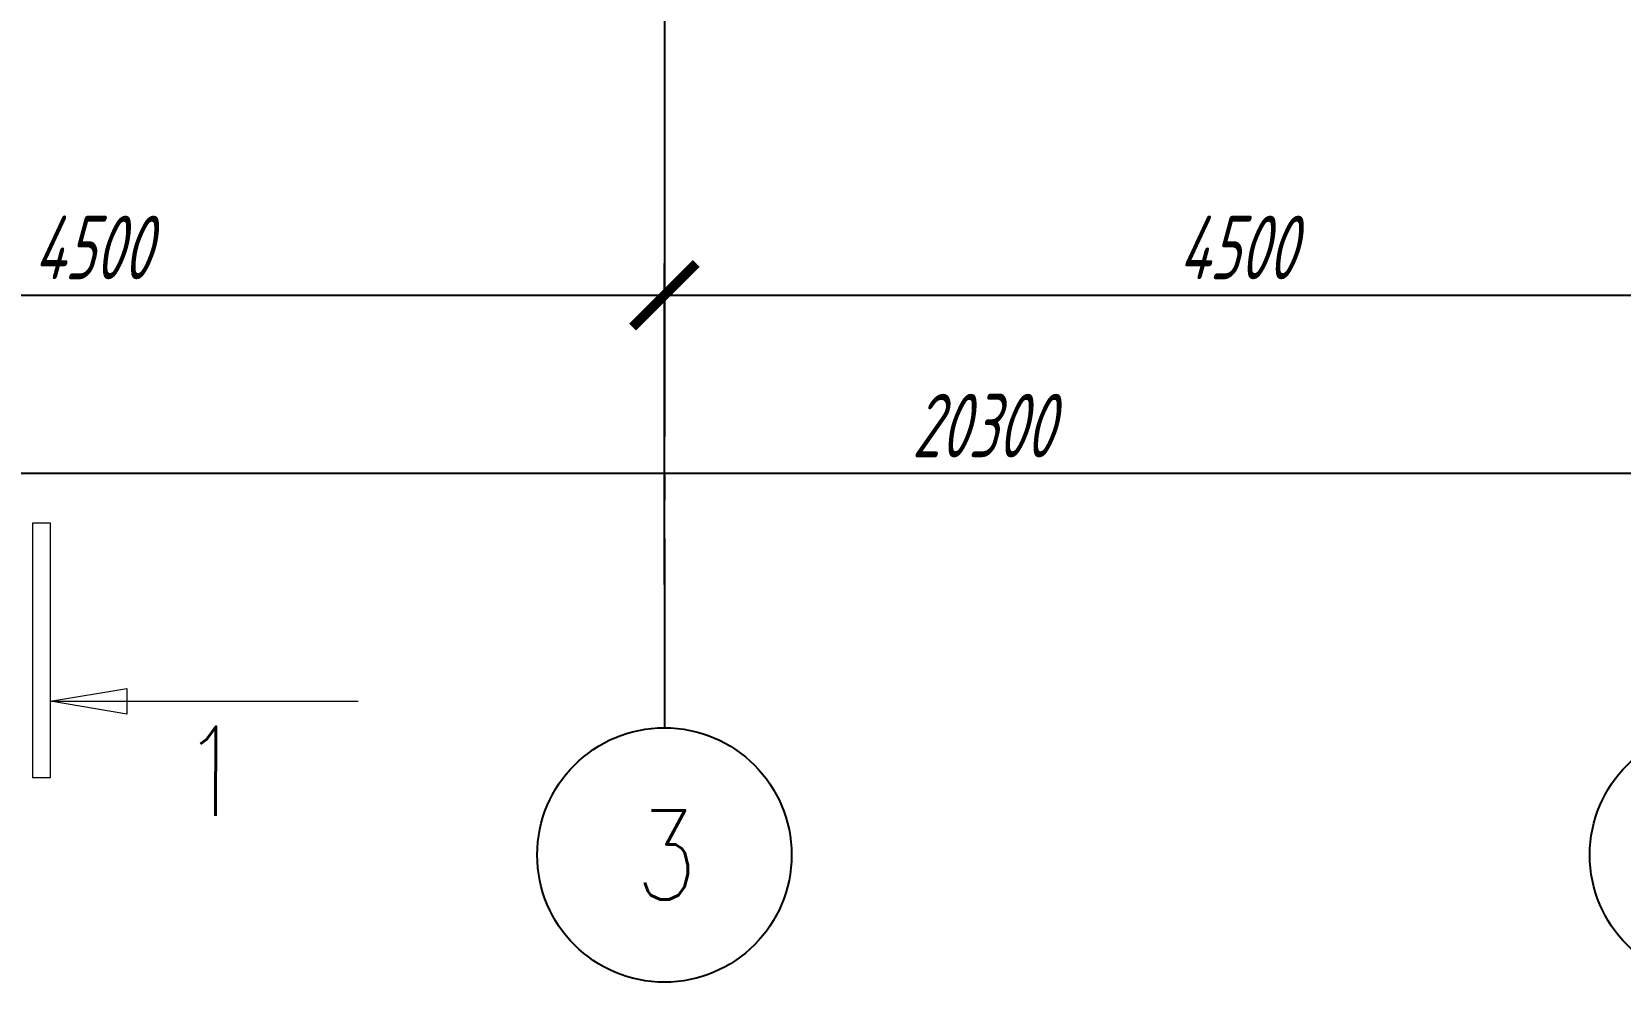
# Model space of a CAD drawing. Header units: inches. Extents: x -19662 to 10260, y -11808 to 5048.
# Drawn here: x -7238 to -993, y -11808 to -8073 of the extents above; entities that cross this region are included whole.
import ezdxf

# ---------------------------------------------------------------- set-up
doc = ezdxf.new("R2010")
doc.units = ezdxf.units.IN
doc.header["$MEASUREMENT"] = 0
doc.linetypes.add('CONTI', pattern=[0])
doc.linetypes.add('GOST2.303 5', pattern=[24, 20, -1.5, 1, -1.5])
doc.layers.add('axis_dim', color=40, linetype='CONTI')
doc.layers.add('mark', color=4, linetype='Continuous', lineweight=15)
doc.styles.add('GOST 2.304', font='CS_Gost2304.shx', dxfattribs={"width": 0.8, "oblique": 15})
doc.dimstyles.new('СПДС', dxfattribs={"dimscale": 100, "dimtxt": 2.5, "dimasz": 2.5, "dimexe": 1.25, "dimexo": 0.625, "dimtad": 1, "dimdec": 0, "dimtxsty": 'GOST 2.304', "dimblk": 'ARCHTICK', "dimblk1": 'ARCHTICK', "dimblk2": 'ARCHTICK', "dimcen": 2.5, "dimdle": 2, "dimadec": 0, "dimazin": 2, "dimtfac": 0.75, "dimtdec": 4, "dimtmove": 1, "dimatfit": 3, "dimfxl": 1, "dimtolj": 1, "dimarcsym": 1})

# ---------------------------------------------------------------- blocks, each defined once
blk = doc.blocks.new('_ArchTick')
at = {"color": 0, "linetype": 'ByBlock', "const_width": 0.15}
blk.add_lwpolyline([(-0.5, -0.5), (0.5, 0.5)], dxfattribs=at)
blk = doc.blocks.new('*D42')
at = {"layer": 'axis_dim', "color": 0, "linetype": 'Continuous', "lineweight": -2, "ltscale": 100, "transparency": 16777216}
for p, q in [((-13650.6, -10245.4), (-13650.6, -9682.9)), ((6649.8, -10072.3), (6649.8, -9682.9)), ((-13850.6, -9807.9), (6849.8, -9807.9))]:
    blk.add_line(p, q, dxfattribs=at)
at = {"layer": 'Defpoints', "color": 0, "linetype": 'Continuous', "ltscale": 100, "transparency": 16777216}
for p in [(6649.8, -9807.9), (6649.8, -10134.8), (-13650.6, -10307.9)]:
    blk.add_point(p, dxfattribs=at)
at = {"layer": 'axis_dim', "color": 0, "linetype": 'Continuous', "lineweight": -2, "ltscale": 100, "transparency": 16777216, "xscale": 250, "yscale": 250, "zscale": 250, "rotation": 180}
blk.add_blockref('_ArchTick', (-13650.6, -9807.9), dxfattribs=at)
at = {"layer": 'axis_dim', "color": 0, "linetype": 'Continuous', "lineweight": -2, "ltscale": 100, "transparency": 16777216, "xscale": 250, "yscale": 250, "zscale": 250}
blk.add_blockref('_ArchTick', (6649.8, -9807.9), dxfattribs=at)
at = {"layer": 'axis_dim', "color": 0, "linetype": 'Continuous', "lineweight": -3, "ltscale": 100, "transparency": 16777216, "insert": (-3500.4, -9620.4), "char_height": 250, "attachment_point": 5, "style": 'GOST 2.304'}
blk.add_mtext('\\A1;20300', dxfattribs=at)
blk = doc.blocks.new('*D44')
at = {"layer": 'axis_dim', "color": 0, "linetype": 'Continuous', "lineweight": -2, "ltscale": 100, "transparency": 16777216}
for p, q in [((-9250.6, -10245.4), (-9250.6, -8982.9)), ((-4750.6, -10245.4), (-4750.6, -8982.9)), ((-9450.6, -9107.9), (-4550.6, -9107.9))]:
    blk.add_line(p, q, dxfattribs=at)
at = {"layer": 'Defpoints', "color": 0, "linetype": 'Continuous', "ltscale": 100, "transparency": 16777216}
for p in [(-4750.6, -9107.9), (-9250.6, -10307.9), (-4750.6, -10307.9)]:
    blk.add_point(p, dxfattribs=at)
at = {"layer": 'axis_dim', "color": 0, "linetype": 'Continuous', "lineweight": -2, "ltscale": 100, "transparency": 16777216, "xscale": 250, "yscale": 250, "zscale": 250, "rotation": 180}
blk.add_blockref('_ArchTick', (-9250.6, -9107.9), dxfattribs=at)
at = {"layer": 'axis_dim', "color": 0, "linetype": 'Continuous', "lineweight": -2, "ltscale": 100, "transparency": 16777216, "xscale": 250, "yscale": 250, "zscale": 250}
blk.add_blockref('_ArchTick', (-4750.6, -9107.9), dxfattribs=at)
at = {"layer": 'axis_dim', "color": 0, "linetype": 'Continuous', "lineweight": -3, "ltscale": 100, "transparency": 16777216, "insert": (-7000.6, -8920.4), "char_height": 250, "attachment_point": 5, "style": 'GOST 2.304'}
blk.add_mtext('\\A1;4500', dxfattribs=at)
blk = doc.blocks.new('*D45')
at = {"layer": 'axis_dim', "color": 0, "linetype": 'Continuous', "lineweight": -2, "ltscale": 100, "transparency": 16777216}
for p, q in [((-4750.6, -10245.4), (-4750.6, -8982.9)), ((-250.6, -10245.4), (-250.6, -8982.9)), ((-4950.6, -9107.9), (-50.6, -9107.9))]:
    blk.add_line(p, q, dxfattribs=at)
at = {"layer": 'Defpoints', "color": 0, "linetype": 'Continuous', "ltscale": 100, "transparency": 16777216}
for p in [(-250.6, -9107.9), (-4750.6, -10307.9), (-250.6, -10307.9)]:
    blk.add_point(p, dxfattribs=at)
at = {"layer": 'axis_dim', "color": 0, "linetype": 'Continuous', "lineweight": -2, "ltscale": 100, "transparency": 16777216, "xscale": 250, "yscale": 250, "zscale": 250, "rotation": 180}
blk.add_blockref('_ArchTick', (-4750.6, -9107.9), dxfattribs=at)
at = {"layer": 'axis_dim', "color": 0, "linetype": 'Continuous', "lineweight": -2, "ltscale": 100, "transparency": 16777216, "xscale": 250, "yscale": 250, "zscale": 250}
blk.add_blockref('_ArchTick', (-250.6, -9107.9), dxfattribs=at)
at = {"layer": 'axis_dim', "color": 0, "linetype": 'Continuous', "lineweight": -3, "ltscale": 100, "transparency": 16777216, "insert": (-2500.6, -8920.4), "char_height": 250, "attachment_point": 5, "style": 'GOST 2.304'}
blk.add_mtext('\\A1;4500', dxfattribs=at)

msp = doc.modelspace()

# ---------------------------------------------------------------- linework, layer by layer
at = {"layer": 'axis_dim', "linetype": 'GOST2.303 5', "lineweight": 25, "ltscale": 100}
for points in [[(-4750.6, -7664), (-4750.6, -10307.9)], [(-4750.6, -10307.9), (-4750.6, -10807.9)]]:
    msp.add_lwpolyline(points, dxfattribs=at)
at = {"layer": 'axis_dim', "color": 18, "linetype": 'Continuous', "lineweight": 25, "ltscale": 100, "true_color": 0x000000}
for centre in [(-4750.6, -11307.9), (-613.1, -11307.9)]:
    msp.add_circle(centre, 500, dxfattribs=at)
at = {"layer": 'mark', "linetype": 'Continuous', "ltscale": 100}
for p, q in [((-7164.2, -10003.8), (-7234.2, -10003.8)), ((-7234.2, -10003.8), (-7234.2, -11003.8)), ((-7164.2, -11003.8), (-7164.2, -10003.8)), ((-7164.2, -10703.8), (-6863.8, -10653.5)), ((-6863.8, -10653.5), (-6863.8, -10754.1)), ((-6863.8, -10754.1), (-7164.2, -10703.8)), ((-7234.2, -11003.8), (-7164.2, -11003.8))]:
    msp.add_line(p, q, dxfattribs=at)
msp.add_lwpolyline([(-7164.2, -10703.8), (-5954.5, -10703.8)], dxfattribs=at)

# ---------------------------------------------------------------- texts
at = {"layer": 'axis_dim', "color": 18, "linetype": 'Continuous', "lineweight": 25, "ltscale": 100, "true_color": 0x000000, "insert": (-4863.6, -11132.9), "char_height": 350, "width": 515.534, "attachment_point": 1, "style": 'GOST 2.304'}
msp.add_mtext('\\Fsimplex.shx;\\W0.8000000000;\\Q0.2617993878;\\T1.0000000000;\\o\\l3', dxfattribs=at)
at = {"layer": 'mark', "linetype": 'Continuous', "ltscale": 100, "insert": (-6647.6, -10803.8), "char_height": 350, "width": 360.064, "attachment_point": 1, "style": 'GOST 2.304'}
msp.add_mtext('\\Fsimplex.shx;\\W0.8000000000;\\Q0.2617993878;\\T1.0000000000;\\o\\l1', dxfattribs=at)

# ---------------------------------------------------------------- dimensions: what is measured, and where the dimension line sits
at = {"layer": 'axis_dim', "color": 18, "linetype": 'Continuous', "lineweight": -3, "ltscale": 100, "true_color": 0x000000}
for base, p1, p2, picture, middle in [((-4750.6, -9107.9), (-9250.6, -10307.9), (-4750.6, -10307.9), '*D44', (-7000.6, -8920.4)), ((-250.6, -9107.9), (-4750.6, -10307.9), (-250.6, -10307.9), '*D45', (-2500.6, -8920.4)), ((6649.8, -9807.9), (-13650.6, -10307.9), (6649.8, -10134.8), '*D42', (-3500.4, -9620.4))]:
    dim = msp.add_linear_dim(base=base, p1=p1, p2=p2, dimstyle='СПДС', override={"dimscale": 100, "dimsah": 1}, dxfattribs=at)
    dim.commit()
    dim.dimension.update_dxf_attribs({"geometry": picture, "text_midpoint": middle})

doc.saveas('drawing.dxf')
